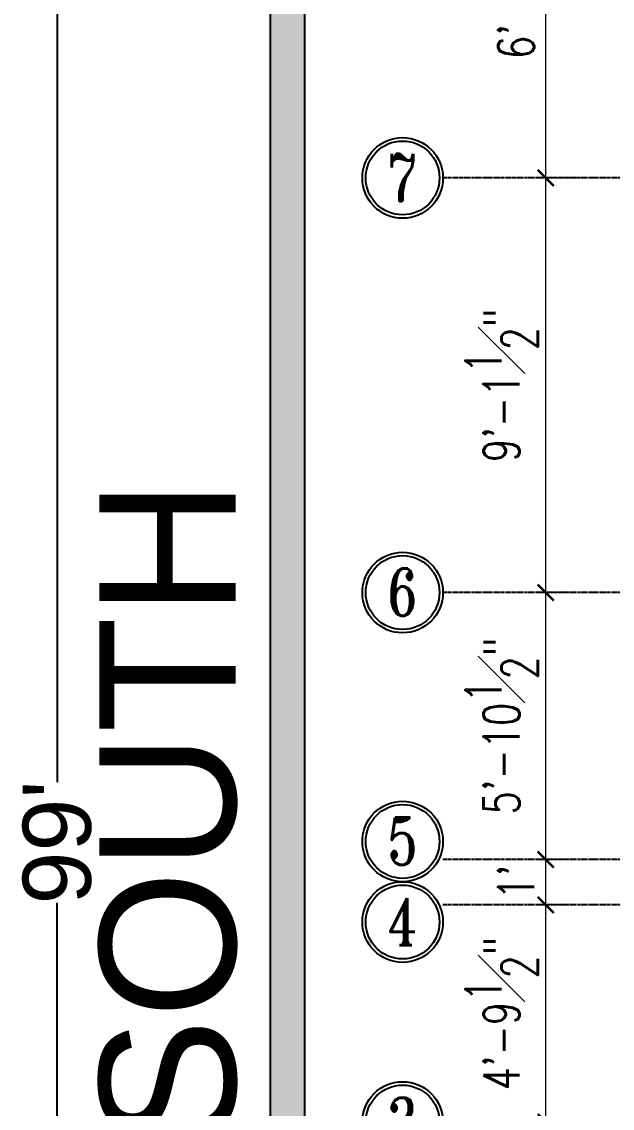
# Model space of a CAD drawing. Header units: inches. Extents: x 99023 to 109265, y 17199 to 18675.
# Drawn here: x 102825.6 to 102981.6, y 17930.2 to 18217.2 of the extents above; entities that cross this region are included whole.
import ezdxf
from ezdxf.enums import TextEntityAlignment as Align

# ---------------------------------------------------------------- set-up
doc = ezdxf.new("R2010")
doc.units = ezdxf.units.IN
doc.linetypes.add('CENTER', pattern=[2, 1.25, -0.25, 0.25, -0.25])
doc.layers.get('0').update_dxf_attribs({"color": 255})
doc.layers.add('DIM', color=250, linetype='Continuous', lineweight=15)
for name, color, linetype in [('FRN', 8, 'Continuous'), ('I-WALL-PATT', 7, 'Continuous'), ('PLAN', 1, 'Continuous'), ('TEXT', 7, 'Continuous')]:
    doc.layers.add(name, color=color, linetype=linetype)
doc.styles.add('ROMANS', font='romans.shx', dxfattribs={"width": 0.75})
doc.styles.add('ROMANT', font='romant.shx')
doc.styles.get("Standard").update_dxf_attribs({"font": 'arial.ttf'})
doc.dimstyles.new('ISO-25', dxfattribs={"dimtxt": 5, "dimasz": 2, "dimexe": 1.25, "dimexo": 0.625, "dimtad": 0, "dimdec": 1, "dimlunit": 4, "dimtxsty": 'Standard', "dimblk": 'ARCHTICK', "dimcen": 2.5, "dimclrd": 5, "dimclre": 5, "dimclrt": 6, "dimadec": 0, "dimazin": 0, "dimtfac": 1, "dimtdec": 1, "dimtmove": 0, "dimatfit": 3, "dimfxl": 1, "dimarcsym": 0})
doc.dimstyles.new('JCK', dxfattribs={"dimscale": 4.25, "dimtxt": 3.25, "dimasz": 1.5, "dimexe": 1, "dimexo": 1, "dimgap": 0.5, "dimtad": 1, "dimdec": 1, "dimzin": 0, "dimdsep": 46, "dimlunit": 4, "dimtxsty": 'ROMANS', "dimblk": 'ARCHTICK', "dimcen": 0.09, "dimdle": 1, "dimclrd": 5, "dimclre": 5, "dimclrt": 6, "dimadec": 0, "dimazin": 0, "dimtfac": 1, "dimtdec": 1, "dimtix": 1, "dimtmove": 2, "dimatfit": 0, "dimfxl": 1, "dimfrac": 1, "dimtolj": 1, "dimtzin": 0, "dimlwd": -1, "dimlwe": -1, "dimarcsym": 0})

# ---------------------------------------------------------------- blocks, each defined once
blk = doc.blocks.new('_ArchTick')
at = {"color": 0, "linetype": 'ByBlock', "const_width": 0.15}
blk.add_lwpolyline([(-0.5, -0.5), (0.5, 0.5)], dxfattribs=at)
blk = doc.blocks.new('*D100')
at = {"layer": 'Defpoints', "color": 0, "linetype": 'ByBlock', "lineweight": -2, "transparency": 16777216}
for p in [(102964.08, 17983.94), (102971.2, 17983.94), (102971.2, 17926.61)]:
    blk.add_point(p, dxfattribs=at)
at = {"layer": 'DIM', "color": 5, "linetype": 'ByBlock', "transparency": 16777216}
for p, q in [((102964.08, 17924.48), (102964.08, 17986.06)), ((102969.07, 17983.94), (102961.95, 17983.94)), ((102969.07, 17926.61), (102961.95, 17926.61))]:
    blk.add_line(p, q, dxfattribs=at)
at = {"layer": 'DIM', "color": 5, "linetype": 'ByBlock', "transparency": 16777216, "xscale": 4.25, "yscale": 4.25, "zscale": 4.25}
for p, rotation in [((102964.08, 17983.94), 90), ((102964.08, 17926.61), 270)]:
    blk.add_blockref('_ArchTick', p, dxfattribs=dict(at, rotation=rotation))
at = {"layer": 'DIM', "color": 6, "linetype": 'ByBlock', "transparency": 16777216, "insert": (102952.39, 17955.27), "char_height": 9.5625, "attachment_point": 5, "rotation": 90, "style": 'ROMANS'}
blk.add_mtext('\\A1;4\'-9{\\H1x;\\S1#2;}"', dxfattribs=at)
blk = doc.blocks.new('*D101')
at = {"layer": 'Defpoints', "color": 0, "linetype": 'ByBlock', "lineweight": -2, "transparency": 16777216}
for p in [(102964.08, 17995.94), (102971.2, 17995.94), (102971.2, 17983.94)]:
    blk.add_point(p, dxfattribs=at)
at = {"layer": 'DIM', "color": 5, "linetype": 'ByBlock', "transparency": 16777216}
for p, q in [((102964.08, 17981.81), (102964.08, 17998.06)), ((102969.07, 17995.94), (102961.95, 17995.94)), ((102969.07, 17983.94), (102961.95, 17983.94))]:
    blk.add_line(p, q, dxfattribs=at)
at = {"layer": 'DIM', "color": 5, "linetype": 'ByBlock', "transparency": 16777216, "xscale": 4.25, "yscale": 4.25, "zscale": 4.25}
for p, rotation in [((102964.08, 17995.94), 90), ((102964.08, 17983.94), 270)]:
    blk.add_blockref('_ArchTick', p, dxfattribs=dict(at, rotation=rotation))
at = {"layer": 'DIM', "color": 6, "linetype": 'ByBlock', "transparency": 16777216, "insert": (102956.26, 17989.94), "char_height": 9.562, "attachment_point": 5, "rotation": 90, "style": 'ROMANS'}
blk.add_mtext("\\A1;1'", dxfattribs=at)
blk = doc.blocks.new('*D102')
at = {"layer": 'Defpoints', "color": 0, "linetype": 'ByBlock', "lineweight": -2, "transparency": 16777216}
for p in [(102964.08, 18066.44), (102971.2, 18066.44), (102971.2, 17995.94)]:
    blk.add_point(p, dxfattribs=at)
at = {"layer": 'DIM', "color": 5, "linetype": 'ByBlock', "transparency": 16777216}
for p, q in [((102969.07, 18066.44), (102961.95, 18066.44)), ((102964.08, 17993.81), (102964.08, 18068.56)), ((102969.07, 17995.94), (102961.95, 17995.94))]:
    blk.add_line(p, q, dxfattribs=at)
at = {"layer": 'DIM', "color": 5, "linetype": 'ByBlock', "transparency": 16777216, "xscale": 4.25, "yscale": 4.25, "zscale": 4.25}
for p, rotation in [((102964.08, 18066.44), 90), ((102964.08, 17995.94), 270)]:
    blk.add_blockref('_ArchTick', p, dxfattribs=dict(at, rotation=rotation))
at = {"layer": 'DIM', "color": 6, "linetype": 'ByBlock', "transparency": 16777216, "insert": (102952.39, 18031.19), "char_height": 9.5625, "attachment_point": 5, "rotation": 90, "style": 'ROMANS'}
blk.add_mtext('\\A1;5\'-10{\\H1x;\\S1#2;}"', dxfattribs=at)
blk = doc.blocks.new('*D103')
at = {"layer": 'Defpoints', "color": 0, "linetype": 'ByBlock', "lineweight": -2, "transparency": 16777216}
for p in [(102964.08, 18175.94), (102975.05, 18175.94), (102971.2, 18066.44)]:
    blk.add_point(p, dxfattribs=at)
at = {"layer": 'DIM', "color": 5, "linetype": 'ByBlock', "transparency": 16777216}
for p, q in [((102964.08, 18064.31), (102964.08, 18178.06)), ((102972.92, 18175.94), (102961.95, 18175.94)), ((102969.07, 18066.44), (102961.95, 18066.44))]:
    blk.add_line(p, q, dxfattribs=at)
at = {"layer": 'DIM', "color": 5, "linetype": 'ByBlock', "transparency": 16777216, "xscale": 4.25, "yscale": 4.25, "zscale": 4.25}
for p, rotation in [((102964.08, 18175.94), 90), ((102964.08, 18066.44), 270)]:
    blk.add_blockref('_ArchTick', p, dxfattribs=dict(at, rotation=rotation))
at = {"layer": 'DIM', "color": 6, "linetype": 'ByBlock', "transparency": 16777216, "insert": (102952.39, 18121.19), "char_height": 9.5625, "attachment_point": 5, "rotation": 90, "style": 'ROMANS'}
blk.add_mtext('\\A1;9\'-1{\\H1x;\\S1#2;}"', dxfattribs=at)
blk = doc.blocks.new('*D30')
at = {"layer": 'Defpoints', "color": 0, "linetype": 'ByBlock', "lineweight": -2, "transparency": 16777216}
for p in [(102964.08, 18247.94), (102975.05, 18247.94), (102975.05, 18175.94)]:
    blk.add_point(p, dxfattribs=at)
at = {"layer": 'DIM', "color": 5, "linetype": 'ByBlock', "transparency": 16777216}
for p, q in [((102964.08, 18173.81), (102964.08, 18250.06)), ((102972.92, 18247.94), (102961.95, 18247.94)), ((102972.92, 18175.94), (102961.95, 18175.94))]:
    blk.add_line(p, q, dxfattribs=at)
at = {"layer": 'DIM', "color": 5, "linetype": 'ByBlock', "transparency": 16777216, "xscale": 4.25, "yscale": 4.25, "zscale": 4.25}
for p, rotation in [((102964.08, 18247.94), 90), ((102964.08, 18175.94), 270)]:
    blk.add_blockref('_ArchTick', p, dxfattribs=dict(at, rotation=rotation))
at = {"layer": 'DIM', "color": 6, "linetype": 'ByBlock', "transparency": 16777216, "insert": (102956.26, 18211.94), "char_height": 9.562, "attachment_point": 5, "rotation": 90, "style": 'ROMANS'}
blk.add_mtext("\\A1;6'", dxfattribs=at)
blk = doc.blocks.new('*D121')
at = {"color": 5, "lineweight": -2, "transparency": 16777216}
for p, q in [((102890.72, 18594.44), (102833.79, 18594.44)), ((102835.04, 18594.44), (102835.04, 18016.34)), ((102835.04, 17406.44), (102835.04, 17984.54)), ((102890.72, 17406.44), (102833.79, 17406.44))]:
    blk.add_line(p, q, dxfattribs=at)
at = {"layer": 'Defpoints', "color": 0, "lineweight": -2, "transparency": 16777216}
for p in [(102891.34, 18594.44), (102835.04, 17406.44), (102891.34, 17406.44)]:
    blk.add_point(p, dxfattribs=at)
at = {"color": 5, "lineweight": -2, "transparency": 16777216, "xscale": 2, "yscale": 2, "zscale": 2}
for p, rotation in [((102835.04, 18594.44), 90), ((102835.04, 17406.44), 270)]:
    blk.add_blockref('_ArchTick', p, dxfattribs=dict(at, rotation=rotation))
at = {"color": 6, "lineweight": -2, "transparency": 16777216, "insert": (102835.04, 18000.44), "char_height": 18, "attachment_point": 5, "rotation": 90}
blk.add_mtext("99'", dxfattribs=at)
blk = doc.blocks.new('FEWFEWFEWF')
at = {"layer": 'I-WALL-PATT', "true_color": 0x3b3b3b, "transparency": 33554687}
h = blk.add_hatch(color=250, dxfattribs=at)
h.dxf.hatch_style = 1
h.paths.add_polyline_path([(106826.70369, 18585.43877), (106826.70369, 18594.43877), (105827.70369, 18594.43877), (105827.70369, 17406.43877), (108467.70369, 17406.43877), (108467.70369, 18594.43877), (107165.70369, 18594.43877), (107165.70369, 18585.43877), (107361.82396, 18585.43877), (108458.70369, 18585.43877), (108458.70369, 17415.43877), (105836.70369, 17415.43877), (105836.70369, 18585.43877)])
h.paths.add_polyline_path([(106898.70369, 18594.43877), (106898.70369, 18585.43877), (106973.70369, 18585.43877), (106973.70369, 18594.43877)], flags=17)
at = {"layer": 'I-WALL-PATT', "color": 18, "true_color": 0x000000}
blk.add_line((105827.70369, 17406.43877), (105827.70369, 18594.43877), dxfattribs=at)
blk.add_lwpolyline([(106826.70369, 18585.43877), (105836.70369, 18585.43877), (105836.70369, 17415.43877), (108458.70369, 17415.43877), (108458.70369, 18585.43877), (107165.70369, 18585.43877)], dxfattribs=at)
at = {"color": 18, "true_color": 0x000000, "insert": (105782.52221, 17920.42941), "char_height": 36, "attachment_point": 1, "rotation": 90}
blk.add_mtext_dynamic_manual_height_columns('SOUTH', width=479.8366692, gutter_width=12.5, heights=[0], dxfattribs=at)
blk = doc.blocks.new('RTHTRHTRJ')
at = {"layer": 'FRN', "color": 8}
for centre, radius in [((102926.26, 18175.94), 10.64), ((102926.26, 18175.94), 9.75), ((102926.26, 18066.44), 10.64), ((102926.26, 18066.44), 9.75), ((102926.26, 18000.7), 10.64), ((102926.26, 18000.7), 9.75), ((102926.26, 17979.42), 10.64), ((102926.26, 17979.42), 9.75), ((102926.26, 17926.61), 10.64), ((102926.26, 17926.61), 9.75)]:
    blk.add_circle(centre, radius, dxfattribs=at)
at = {"layer": 'I-WALL-PATT', "color": 18, "true_color": 0x000000}
blk.add_line((102891.34, 17406.44), (102891.34, 18594.44), dxfattribs=at)
at = {"layer": 'PLAN', "color": 8, "linetype": 'CENTER', "ltscale": 0.5}
for p, q in [((104003.04, 18175.94), (102936.9, 18175.94)), ((104003.04, 18066.44), (102936.9, 18066.44)), ((104003.04, 17995.94), (102936.9, 17995.94)), ((104003.04, 17983.94), (102936.9, 17983.94))]:
    blk.add_line(p, q, dxfattribs=at)
at = {"layer": 'TEXT', "style": 'ROMANT', "width": 0.75}
for s, p in [('7', (102926.26, 18176.06)), ('6', (102926.26, 18066.56)), ('5', (102926.26, 18000.81)), ('4', (102926.26, 17979.53)), ('3', (102926.26, 17926.72))]:
    blk.add_text(s, height=12.48, dxfattribs=at).set_placement(p, align=Align.MIDDLE_CENTER)
at = {"color": 18, "lineweight": -2, "true_color": 0x000000}
dim = blk.add_linear_dim(base=(102835.04, 17406.44), p1=(102891.34, 18594.44), p2=(102891.34, 17406.44), angle=90, dimstyle='ISO-25', override={"dimtxt": 18}, dxfattribs=at)
dim.commit()
dim.dimension.update_dxf_attribs({"geometry": '*D121', "text_midpoint": (102835.04, 18000.44)})
at = {"layer": 'DIM', "linetype": 'ByBlock'}
for base, p1, p2, picture, middle in [((102964.08, 18247.94), (102975.05, 18175.94), (102975.05, 18247.94), '*D30', (102956.26, 18211.94)), ((102964.08, 18175.94), (102971.2, 18066.44), (102975.05, 18175.94), '*D103', (102952.39, 18121.19)), ((102964.08, 18066.44), (102971.2, 17995.94), (102971.2, 18066.44), '*D102', (102952.39, 18031.19)), ((102964.08, 17995.94), (102971.2, 17983.94), (102971.2, 17995.94), '*D101', (102956.26, 17989.94)), ((102964.08, 17983.94), (102971.2, 17926.61), (102971.2, 17983.94), '*D100', (102952.39, 17955.27))]:
    dim = blk.add_linear_dim(base=base, p1=p1, p2=p2, angle=90, dimstyle='JCK', override={"dimtxt": 2.25, "dimasz": 1, "dimexe": 0.5, "dimexo": 0.5, "dimdle": 0.5}, dxfattribs=at)
    dim.commit()
    dim.dimension.update_dxf_attribs({"geometry": picture, "text_midpoint": middle})

msp = doc.modelspace()

# ---------------------------------------------------------------- block references
at = {"color": 18, "lineweight": -2, "true_color": 0x000000}
for name, p in [('FEWFEWFEWF', (-2936.3595857, 0)), ('RTHTRHTRJ', (0, 0))]:
    msp.add_blockref(name, p, dxfattribs=at)

doc.saveas('drawing.dxf')
